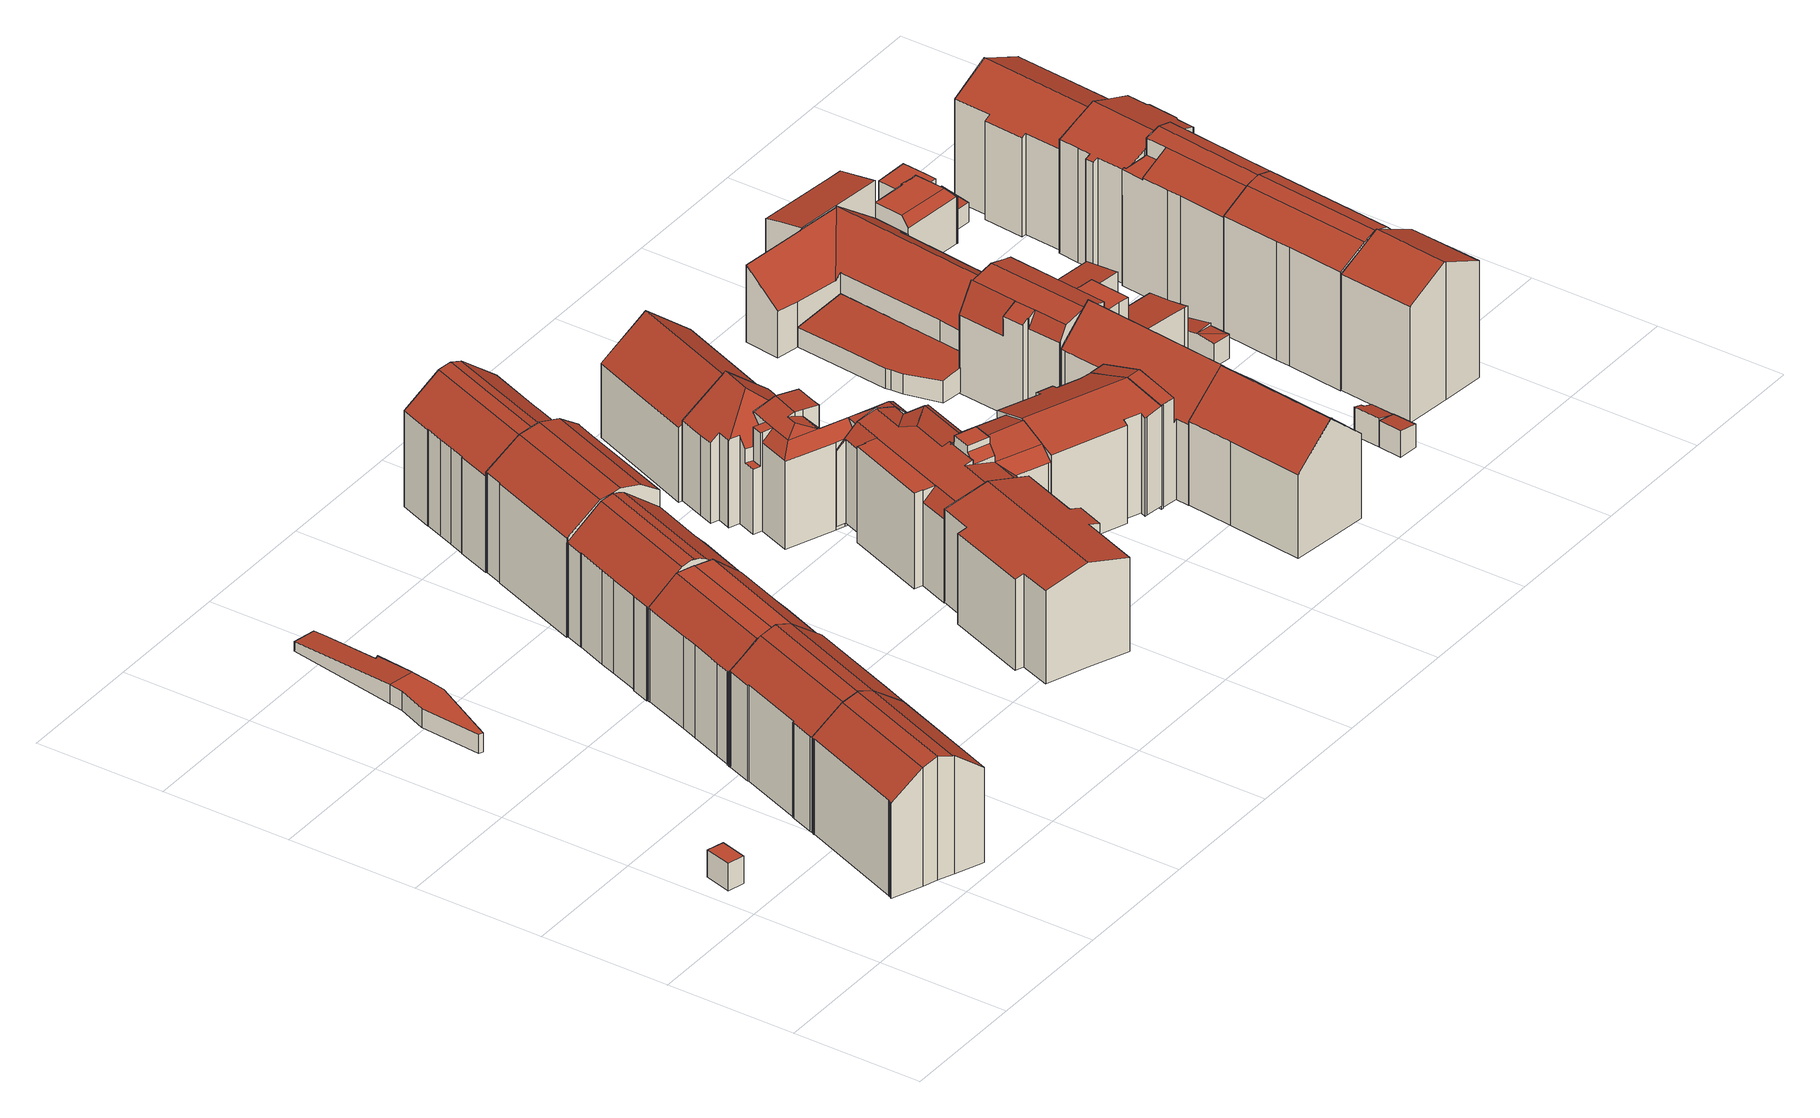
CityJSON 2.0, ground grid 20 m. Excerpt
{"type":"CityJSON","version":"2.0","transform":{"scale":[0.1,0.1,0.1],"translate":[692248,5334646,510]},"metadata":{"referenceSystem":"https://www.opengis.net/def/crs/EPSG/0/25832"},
"CityObjects":{
"building1":{"type":"Building","attributes":{"Gemeindeschluessel":"09162000","HoeheDach":"516.346","HoeheGrund":"511.989","Methode":"2000","NiedrigsteTraufeDesGebaeudes":"516.346","Geometrietyp2DReferenz":"3000","function":"31001_2000","roofType":"1000","measuredHeight":4.36,"storeysAboveGround":1},"geometry":[{"type":"MultiSurface","lod":"2","boundaries":[[[0,1,2,3]],[[4,0,3,5]],[[4,6,1,0]],[[5,7,6,4]],[[3,2,7,5]],[[7,2,1,6]]],"semantics":{"surfaces":[{"type":"WallSurface"},{"type":"GroundSurface"},{"type":"RoofSurface"}],"values":[0,1,0,0,0,2]}}]},
"building2":{"type":"Building","attributes":{"Gemeindeschluessel":"09162000","HoeheDach":"531.520","HoeheGrund":"512.052","Methode":"2000","NiedrigsteTraufeDesGebaeudes":"527.001","Geometrietyp2DReferenz":"3000","function":"31001_1000","roofType":"3400","measuredHeight":19.47,"storeysAboveGround":4},"geometry":[{"type":"MultiSurface","lod":"2","boundaries":[[[8,9,10,11,12,13,14,15,16,17,18,19,20,21]],[[22,23,24,25,26]],[[8,21,27,22,26]],[[10,28,29,11]],[[9,30,28,10]],[[20,31,27,21]],[[19,32,31,20]],[[30,33,34,35,36,37,38,39,40,29,28]],[[11,29,40,12]],[[16,36,35,17]],[[14,38,37,15]],[[13,39,38,14]],[[18,17,34,33,25,24]],[[8,26,30,9]],[[19,18,24,23,32]],[[27,31,32,23,22]],[[35,34,17]],[[26,25,33,30]],[[12,40,39,13]],[[15,37,36,16]]],"semantics":{"surfaces":[{"type":"GroundSurface"},{"type":"RoofSurface"},{"type":"WallSurface"}],"values":[0,1,2,2,2,2,2,1,2,2,2,2,2,2,2,1,2,1,2,2]}}]},
"building3":{"type":"Building","attributes":{"Gemeindeschluessel":"09162000","HoeheDach":"531.520","HoeheGrund":"511.989","Methode":"2000","NiedrigsteTraufeDesGebaeudes":"526.964","Geometrietyp2DReferenz":"3000","function":"31001_1000","roofType":"3400","measuredHeight":19.53,"storeysAboveGround":4},"geometry":[{"type":"MultiSurface","lod":"2","boundaries":[[[24,23,41,42,25]],[[43,44,45,46]],[[47,48,49,50]],[[32,51,52,53,41,23]],[[54,55,56,57]],[[58,59,60,61]],[[50,49,59,58]],[[46,45,62,63]],[[63,62,64,65]],[[18,17,43,46,63,65,47,50,58,61,66,54,57,67,68,69,70,19]],[[18,19,32,23,24]],[[68,67,42,41,53]],[[65,64,48,47]],[[17,18,24,25,71,34]],[[34,71,72,56,55,73,60,59,49,48,64,62,45,44,35]],[[61,60,73,66]],[[17,35,44,43]],[[34,35,17]],[[66,73,55,54]],[[25,42,72,71]],[[70,51,32,19]],[[68,53,52,69]],[[67,57,56,72,42]],[[69,52,51,70]]],"semantics":{"surfaces":[{"type":"RoofSurface"},{"type":"WallSurface"},{"type":"GroundSurface"}],"values":[0,1,1,0,1,1,1,1,1,2,1,1,1,1,0,1,1,1,1,0,1,1,1,1]}}]},
"building4":{"type":"Building","attributes":{"Gemeindeschluessel":"09162000","HoeheDach":"514.830","HoeheGrund":"511.750","Methode":"2000","NiedrigsteTraufeDesGebaeudes":"513.315","Geometrietyp2DReferenz":"3000","function":"31001_2000","roofType":"1000","measuredHeight":3.08,"storeysAboveGround":1},"geometry":[{"type":"MultiSurface","lod":"2","boundaries":[[[74,75,76,77]],[[78,79,80,81,82]],[[83,84,85,86]],[[87,88,89,90]],[[77,76,91,92]],[[84,83,93,94]],[[81,80,95,96,89,88,97]],[[90,89,96,98]],[[78,82,99,100]],[[75,93,83,86,99,82,81,97,91,76]],[[78,100,85,84,94,74,77,92,87,90,98,101,79]],[[98,96,95,101]],[[100,99,86,85]],[[101,95,80,79]],[[75,74,94,93]],[[87,92,91,97,88]]],"semantics":{"surfaces":[{"type":"WallSurface"},{"type":"RoofSurface"},{"type":"GroundSurface"}],"values":[0,0,0,0,0,0,1,0,0,1,2,0,0,0,0,0]}}]},
"building5":{"type":"Building","attributes":{"Gemeindeschluessel":"09162000","HoeheDach":"530.540","HoeheGrund":"512.000","Methode":"2000","NiedrigsteTraufeDesGebaeudes":"526.510","Geometrietyp2DReferenz":"3000","function":"31001_1000","roofType":"3400","measuredHeight":18.54,"storeysAboveGround":4},"geometry":[{"type":"MultiSurface","lod":"2","boundaries":[[[102,103,104,105]],[[106,107,108,109]],[[110,111,103,102]],[[112,113,114,115]],[[109,108,116,117]],[[105,104,118,119]],[[120,121,122,123]],[[124,117,116,125,126,127,128]],[[119,118,129,130]],[[131,132,68,133,134,135,136,106,67]],[[107,137,138,108]],[[133,139,140,141,142,134]],[[143,144,121,120]],[[115,114,144,143]],[[145,146,124,128]],[[136,135,107,106]],[[126,125,111,110]],[[147,139,133,68]],[[108,138,122,121,144,114,113,129,118,104,103,111,125,116]],[[130,129,113,112]],[[148,147,68,132,131,67,145,128,127,126,110,102,105,119,130,112,115,143,120,123,149,150,151,152,153]],[[138,137,154,142,141,153,152,151,150,149,123,122]],[[67,106,146,145]],[[146,106,136,106,109,117,124]],[[148,140,139,147]],[[153,141,140,148]],[[135,134,142,154,137,107]]],"semantics":{"surfaces":[{"type":"WallSurface"},{"type":"RoofSurface"},{"type":"GroundSurface"}],"values":[0,0,0,0,0,0,0,0,0,0,1,1,0,0,0,0,0,0,1,0,2,0,0,1,0,0,1]}}]},
"building6":{"type":"Building","attributes":{"Gemeindeschluessel":"09162000","HoeheDach":"514.400","HoeheGrund":"512.110","Methode":"2000","NiedrigsteTraufeDesGebaeudes":"514.400","Geometrietyp2DReferenz":"3000","function":"31001_2000","roofType":"1000","measuredHeight":2.29},"geometry":[{"type":"MultiSurface","lod":"2","boundaries":[[[155,156,157,158]],[[159,158,157,160]],[[159,160,161,162]],[[160,157,156,161]],[[162,155,158,159]],[[161,156,155,162]]],"semantics":{"surfaces":[{"type":"RoofSurface"},{"type":"WallSurface"},{"type":"GroundSurface"}],"values":[0,1,2,1,1,1]}}]},
"building7":{"type":"Building","attributes":{"Gemeindeschluessel":"09162000","HoeheDach":"531.540","HoeheGrund":"511.820","Methode":"2000","NiedrigsteTraufeDesGebaeudes":"526.545","Geometrietyp2DReferenz":"3000","function":"31001_1000","roofType":"3400","measuredHeight":19.72,"storeysAboveGround":4},"geometry":[{"type":"MultiSurface","lod":"2","boundaries":[[[163,164,165,166]],[[167,168,169,170]],[[171,172,173,174,175,176]],[[177,178,179,180]],[[181,182,183,184]],[[170,169,185,186,187,188]],[[184,183,189,190]],[[191,192,193,194]],[[166,165,195,196]],[[190,189,197,198]],[[188,187,199,179,178,195,165,164,197,189,183,182,200,201,202,193,192]],[[168,176,175,203,185,169]],[[180,179,199,204]],[[205,173,172,206]],[[207,200,182,181]],[[208,201,200,207]],[[196,195,178,177]],[[194,193,202,209]],[[187,186,210,203,175,174,211,212,213,214,215,216,204,199]],[[198,197,164,163]],[[185,203,210,186]],[[206,172,171,217]],[[218,219,220,221,222,217,171,176,168,167,170,188,192,191]],[[209,202,201,208]],[[205,206,217,222,221,220,219,218,191,194,209,208,207,181,184,190,198,163,166,196,177,180,204,216,215,214,213,212,211]],[[211,174,173,205]]],"semantics":{"surfaces":[{"type":"WallSurface"},{"type":"RoofSurface"},{"type":"GroundSurface"}],"values":[0,1,1,0,0,1,0,0,0,0,1,1,0,0,0,0,0,0,0,0,1,0,0,0,2,0]}}]},
"building8":{"type":"Building","attributes":{"Gemeindeschluessel":"09162000","HoeheDach":"531.891","HoeheGrund":"511.579","Methode":"2000","NiedrigsteTraufeDesGebaeudes":"527.241","Geometrietyp2DReferenz":"3000","function":"31001_1000","roofType":"3100","measuredHeight":20.31,"storeysAboveGround":4},"geometry":[{"type":"MultiSurface","lod":"2","boundaries":[[[223,224,225,226]],[[227,228,224,223]],[[229,230,231,232]],[[233,234,235,236]],[[237,238,239,240]],[[241,242,237,240,227,223,226,243,244,245,246,247,229,232,248,249]],[[243,250,251,244]],[[244,252,253,245]],[[246,245,253,254,255]],[[247,246,255,235,234,256]],[[251,252,244]],[[242,257,238,237]],[[241,249,258,233,236,259]],[[247,256,230,229]],[[232,231,260,248]],[[248,260,258,249]],[[226,225,250,243]],[[257,261,254,253,252,251,250,225,224,228,239,238]],[[242,241,259,261,257]],[[258,260,231,230,256,234,233]],[[259,236,235,255,254,261]],[[240,239,228,227]]],"semantics":{"surfaces":[{"type":"WallSurface"},{"type":"RoofSurface"},{"type":"GroundSurface"}],"values":[0,0,0,1,0,2,0,0,0,0,0,0,0,0,0,0,0,1,0,1,1,0]}}]},
"building9":{"type":"Building","attributes":{"Gemeindeschluessel":"09162000","HoeheDach":"528.386","HoeheGrund":"511.880","Methode":"1000","NiedrigsteTraufeDesGebaeudes":"526.241","Geometrietyp2DReferenz":"3000","function":"31001_1000","roofType":"3100","measuredHeight":16.51,"storeysAboveGround":4},"geometry":[{"type":"MultiSurface","lod":"2","boundaries":[[[262,263,264,265]],[[266,267,268,269]],[[270,271,272,273]],[[274,275,266,269,276,277,270,273,262,265,278,279,280,281]],[[275,282,267,266]],[[265,264,283,278]],[[277,276,284,285,271,270]],[[284,268,267,282,286,287,288,285]],[[288,287,281,280,279,289]],[[278,283,289,279]],[[269,268,284,276]],[[273,272,263,262]],[[274,286,282,275]],[[281,287,286,274]],[[285,288,289,283,264,263,272,271]]],"semantics":{"surfaces":[{"type":"WallSurface"},{"type":"GroundSurface"},{"type":"RoofSurface"}],"values":[0,0,0,1,0,0,0,2,0,0,0,0,0,0,2]}}]},
"building10":{"type":"Building","attributes":{"Gemeindeschluessel":"09162000","HoeheDach":"531.540","HoeheGrund":"511.420","Methode":"2000","NiedrigsteTraufeDesGebaeudes":"526.515","Geometrietyp2DReferenz":"3000","function":"31001_1000","roofType":"3400","measuredHeight":20.12,"storeysAboveGround":4},"geometry":[{"type":"MultiSurface","lod":"2","boundaries":[[[290,291,292,293]],[[294,295,296,297]],[[298,299,300,301,302,303]],[[304,305,306,307]],[[308,309,303,310,311]],[[312,313,314,315,308,311,316,317]],[[318,319,295,294]],[[320,321,290,293,322,323,314,313,312,317,318,294,297,324,304,307,325,326,327,302,301,300]],[[310,303,302,327,326,328]],[[323,322,293,292,329,330,315,314]],[[324,331,305,304]],[[297,296,331,324]],[[316,311,310,328,332,306,305,331,296,295,319]],[[307,306,332,325]],[[320,333,334,321]],[[321,334,291,290]],[[325,332,328,326]],[[315,330,309,308]],[[300,299,333,320]],[[330,329,298,303,309]],[[317,316,319,318]],[[292,291,334,333,299,298,329]]],"semantics":{"surfaces":[{"type":"WallSurface"},{"type":"RoofSurface"},{"type":"GroundSurface"}],"values":[0,0,0,0,1,0,0,2,0,0,0,0,1,0,0,0,0,1,0,1,0,1]}}]},
"building11":{"type":"Building","attributes":{"Gemeindeschluessel":"09162000","HoeheDach":"530.230","HoeheGrund":"511.828","Methode":"2000","NiedrigsteTraufeDesGebaeudes":"523.587","Geometrietyp2DReferenz":"3000","function":"31001_1000","roofType":"2100","measuredHeight":18.4,"storeysAboveGround":4},"geometry":[{"type":"MultiSurface","lod":"2","boundaries":[[[335,336,337,338,339,340,341]],[[342,343,344,345]],[[346,347,348,349]],[[350,351,352,353,354,355,356]],[[357,354,353,358]],[[359,360,361]],[[362,363,364,359,361]],[[365,366,367,368,369]],[[370,371,372]],[[347,368,367,373,374,348]],[[375,376,351,350,377,378]],[[379,380,381,382]],[[337,336,369,372]],[[383,384,382,381]],[[385,359,364,386,387,388]],[[341,340,389,390]],[[339,338,391,392,382]],[[365,369,336,335]],[[393,394,395,396,388]],[[397,398,399,342,345,400,357,358,401,376,375,402,366,365,335,341,390,403]],[[395,404,396]],[[405,406,407,408]],[[385,388,396]],[[357,400,409,410,355,354]],[[379,382,362,361,360]],[[358,353,352,401]],[[391,411,412,363,392]],[[391,371,394,393,413,411]],[[399,414,343,342]],[[402,375,378,415,374,373]],[[384,416,389,340,339,382]],[[385,396,404,417,346,349,377,350,356,406,405,380,379,360,359]],[[390,389,416,403]],[[370,372,347,346,417]],[[391,338,337,372,371]],[[397,383,381,380,405,408,398]],[[397,403,416,384,383]],[[392,363,362,382]],[[369,368,347,372]],[[414,418,406,356,410,409,344,343]],[[370,417,404,395,394,371]],[[345,344,409,400]],[[401,352,351,376]],[[412,411,413,387,386]],[[402,373,367,366]],[[363,412,386,364]],[[399,398,408,407,418,414]],[[348,415,378,377,349]],[[355,410,356]],[[406,418,407]],[[374,415,348]],[[388,387,413,393]]],"semantics":{"surfaces":[{"type":"WallSurface"},{"type":"RoofSurface"},{"type":"GroundSurface"}],"values":[0,0,1,1,0,0,1,0,0,1,0,1,1,1,0,0,1,0,1,2,0,1,0,0,0,0,0,0,0,0,1,1,0,1,1,0,0,0,1,1,0,0,0,1,0,0,0,1,0,0,0,0]}}]},
"building12":{"type":"Building","attributes":{"Gemeindeschluessel":"09162000","HoeheDach":"528.902","HoeheGrund":"511.086","Methode":"2000","NiedrigsteTraufeDesGebaeudes":"521.410","Geometrietyp2DReferenz":"3000","function":"31001_1000","roofType":"3100","measuredHeight":17.82,"storeysAboveGround":4},"geometry":[{"type":"MultiSurface","lod":"2","boundaries":[[[419,420,421,422,423]],[[424,425,426,427]],[[428,422,421,429,430,431,432,433]],[[434,435,436,437]],[[438,439,440,441]],[[442,443,444,445]],[[446,447,448,449]],[[420,450,451,452,429,421]],[[453,454,455,456,457]],[[458,459,460,461,462]],[[463,464,465,466,435,434]],[[467,430,429,452]],[[428,468,426,425,469,470,440,439,423,422]],[[455,462,461,471,456]],[[444,443,472,473,437,474,475,476]],[[450,477,478,479,480,481,451]],[[472,482,473]],[[483,484,485,486,487,488]],[[447,446,427,426,468]],[[445,444,476,489]],[[453,442,445,489,477,450,420,419,438,441,490,491,424,427,446,449,492,493,484,483,459,458,454]],[[437,494,474]],[[495,496,497,433,432,498]],[[447,468,428,433,497,499,448]],[[493,492,499,497,496,465]],[[463,434,487,486]],[[441,440,470,490]],[[479,500,501,502,480]],[[503,466,465,496,495,504]],[[435,466,503,436]],[[474,500,478,475]],[[457,456,471,505,506]],[[506,505,473,482]],[[419,423,439,438]],[[490,470,469,491]],[[481,480,502,430,467]],[[430,502,501,431]],[[431,501,498,432]],[[500,479,478]],[[473,471,461,460,488,487,434,437]],[[505,471,473]],[[437,436,507,508,494]],[[507,504,508]],[[463,486,485,464]],[[442,453,457,506,482,472,443]],[[477,489,476,475,478]],[[491,469,425,424]],[[494,508,504,495,498,501,500,474]],[[483,488,460,459]],[[458,462,455,454]],[[436,503,504,507]],[[481,467,452,451]],[[484,493,465,464,485]],[[449,448,499,492]]],"semantics":{"surfaces":[{"type":"WallSurface"},{"type":"RoofSurface"},{"type":"GroundSurface"}],"values":[0,0,1,1,0,0,0,0,0,0,0,0,1,1,1,0,0,0,0,0,2,1,0,1,0,0,0,1,1,0,1,1,1,0,0,0,0,0,0,1,1,1,0,1,0,0,0,1,0,0,0,1,0,0]}}]},
"building13":{"type":"Building","attributes":{"Gemeindeschluessel":"09162000","HoeheDach":"528.431","HoeheGrund":"511.010","Methode":"1000","NiedrigsteTraufeDesGebaeudes":"522.673","Geometrietyp2DReferenz":"3000","function":"31001_1000","roofType":"3100","measuredHeight":17.42,"storeysAboveGround":4},"geometry":[{"type":"MultiSurface","lod":"2","boundaries":[[[509,510,511,512]],[[510,513,514,515,516,517,511]],[[515,518,519,520,521,516]],[[522,523,514,513,510,509]],[[519,518,524,525]],[[524,518,515,514]],[[525,523,522,509,512,526,521,520,519]],[[511,517,526,512]],[[525,524,514,523]],[[526,517,516,521]]],"semantics":{"surfaces":[{"type":"WallSurface"},{"type":"RoofSurface"},{"type":"GroundSurface"}],"values":[0,1,0,0,0,1,2,0,0,0]}}]},
"building14":{"type":"Building","attributes":{"Gemeindeschluessel":"09162000","HoeheDach":"528.384","HoeheGrund":"510.740","Methode":"1000","NiedrigsteTraufeDesGebaeudes":"526.202","Geometrietyp2DReferenz":"3000","function":"31001_1000","roofType":"3100","measuredHeight":17.64,"storeysAboveGround":4},"geometry":[{"type":"MultiSurface","lod":"2","boundaries":[[[527,528,529,530]],[[531,532,533,534]],[[535,536,537,538]],[[539,540,541,542,543,544,545,546]],[[547,548,549,550]],[[551,531,534,552,553,535,538,554,555,546,545,544,543,547,550,556,527,530,557,558]],[[534,533,559,552]],[[550,549,560,556]],[[532,531,551,558,561,562]],[[530,529,563,557]],[[564,565,537,536,566,559,533,532,562,541,540,539]],[[553,566,536,535]],[[543,542,548,547]],[[555,554,565,564,539,546]],[[552,559,566,553]],[[538,537,565,554]],[[562,561,563,529,528,560,549,548,542,541]],[[556,560,528,527]],[[557,563,561,558]]],"semantics":{"surfaces":[{"type":"WallSurface"},{"type":"GroundSurface"},{"type":"RoofSurface"}],"values":[0,0,0,0,0,1,0,0,0,0,2,0,0,0,0,0,2,0,0]}}]},
"building15":{"type":"Building","attributes":{"Gemeindeschluessel":"09162000","HoeheDach":"529.098","HoeheGrund":"510.330","Methode":"2000","NiedrigsteTraufeDesGebaeudes":"522.917","Geometrietyp2DReferenz":"3000","function":"31001_1000","roofType":"3100","measuredHeight":18.77,"storeysAboveGround":4},"geometry":[{"type":"MultiSurface","lod":"2","boundaries":[[[567,568,569,570,571,572,573,574,575,576]],[[577,578,570,569,568,579]],[[576,575,580,581,582]],[[575,574,583,584,585,580]],[[586,587,588,578,577,579,589,590,591,592,585,584,583]],[[591,582,581,592]],[[579,568,567,589]],[[588,571,570,578]],[[583,574,573,586]],[[592,581,580,585]],[[572,571,588,587,586,573]],[[590,589,567,576,582,591]]],"semantics":{"surfaces":[{"type":"RoofSurface"},{"type":"WallSurface"},{"type":"GroundSurface"}],"values":[0,1,0,1,2,1,1,1,1,1,1,1]}}]},
"building16":{"type":"Building","attributes":{"Gemeindeschluessel":"09162000","HoeheDach":"529.080","HoeheGrund":"510.220","Methode":"2000","NiedrigsteTraufeDesGebaeudes":"522.430","Geometrietyp2DReferenz":"3000","function":"31001_1000","roofType":"3100","measuredHeight":18.86,"storeysAboveGround":4},"geometry":[{"type":"MultiSurface","lod":"2","boundaries":[[[593,594,595,596]],[[596,595,597,598]],[[599,600,601,602,603,604,605,606]],[[598,597,607,608]],[[609,610,532,611]],[[612,613,606,605]],[[614,615,616,617]],[[618,619,610,609]],[[610,619,620,621,622,532]],[[617,616,594,593]],[[532,622,623,624,625,626,627,611]],[[628,629,630,631]],[[614,617,593,596,598,608,632,633,634,635,618,609,611,627,626,625,636,628,631,612,605,604,603,602]],[[602,601,615,614]],[[632,608,607,637,638,633]],[[633,638,639,634]],[[640,641,629,628,636,625,624]],[[635,634,639,642,620,619,618]],[[620,642,643,641,640,621]],[[639,638,637,599,606,613,630,629,641,643,642]],[[607,597,595,594,616,615,601,600,599,637]],[[621,640,624,623,622]],[[631,630,613,612]]],"semantics":{"surfaces":[{"type":"WallSurface"},{"type":"RoofSurface"},{"type":"GroundSurface"}],"values":[0,0,0,0,0,0,0,0,1,0,0,0,2,0,0,0,0,0,0,1,1,1,0]}}]},
"building17":{"type":"Building","attributes":{"Gemeindeschluessel":"09162000","HoeheDach":"528.067","HoeheGrund":"510.603","Methode":"2000","NiedrigsteTraufeDesGebaeudes":"522.888","Geometrietyp2DReferenz":"3000","function":"31001_1000","roofType":"3100","measuredHeight":17.46,"storeysAboveGround":3},"geometry":[{"type":"MultiSurface","lod":"2","boundaries":[[[644,645,646,647,648,649,650,651]],[[652,653,654,655,656,657,658,659]],[[660,661,662,663]],[[664,645,644,665]],[[650,654,653,651]],[[666,663,662,667,648,647]],[[668,669,670,671]],[[649,667,662,661,655,654]],[[672,673,674,675,676,677]],[[678,671,670,679,680,681]],[[668,682,652,659,683,669]],[[684,685,686,677,676,687]],[[669,683,688,679,670]],[[684,689,690,685]],[[682,668,671,678,673,672,691,690,689,692,693,660,663,666,694,664,665]],[[682,665,644,651,653,652]],[[672,677,686,691]],[[666,647,646,694]],[[659,658,684,687,688,683]],[[691,686,685,690]],[[678,681,674,673]],[[688,680,679]],[[660,693,656,655,661]],[[676,675,687]],[[681,680,688,687,675,674]],[[649,648,667]],[[692,657,656,693]],[[692,689,684,658,657]],[[694,646,645,664]],[[649,654,650]]],"semantics":{"surfaces":[{"type":"RoofSurface"},{"type":"WallSurface"},{"type":"GroundSurface"}],"values":[0,0,1,1,1,1,1,0,1,1,1,0,0,1,2,1,1,1,0,1,1,1,1,1,0,1,1,1,1,1]}}]},
"building18":{"type":"Building","attributes":{"Gemeindeschluessel":"09162000","HoeheDach":"514.983","HoeheGrund":"510.680","Methode":"1000","NiedrigsteTraufeDesGebaeudes":"513.805","Geometrietyp2DReferenz":"3000","function":"31001_9998","roofType":"1000","measuredHeight":4.3},"geometry":[{"type":"MultiSurface","lod":"2","boundaries":[[[695,696,697,698,699,700]],[[701,702,700,699,703,704]],[[705,706,707,708]],[[709,710,711,712,713,714]],[[714,713,715,716]],[[708,707,711,710]],[[717,705,708,710,709,714,716,718,704,703,699,698,697]],[[719,715,713,712,711,707,706,720,696,695,700,702,701]],[[716,715,719,718]],[[697,696,720,717]],[[717,720,706,705]],[[718,719,701,704]]],"semantics":{"surfaces":[{"type":"WallSurface"},{"type":"GroundSurface"},{"type":"RoofSurface"}],"values":[0,0,0,0,0,0,1,2,0,0,0,0]}}]},
"building19":{"type":"Building","attributes":{"Gemeindeschluessel":"09162000","HoeheDach":"515.235","HoeheGrund":"510.990","Methode":"1000","NiedrigsteTraufeDesGebaeudes":"514.673","Geometrietyp2DReferenz":"3000","function":"31001_2000","roofType":"2100","measuredHeight":4.25},"geometry":[{"type":"MultiSurface","lod":"2","boundaries":[[[721,722,723,724]],[[725,726,722,721]],[[724,723,727,728]],[[728,727,726,725]],[[724,728,725,721]],[[722,726,727,723]]],"semantics":{"surfaces":[{"type":"WallSurface"},{"type":"GroundSurface"},{"type":"RoofSurface"}],"values":[0,0,0,0,1,2]}}]},
"building20":{"type":"Building","attributes":{"Gemeindeschluessel":"09162000","HoeheDach":"515.524","HoeheGrund":"510.990","Methode":"1000","NiedrigsteTraufeDesGebaeudes":"514.563","Geometrietyp2DReferenz":"3000","function":"31001_2000","roofType":"2100","measuredHeight":4.53},"geometry":[{"type":"MultiSurface","lod":"2","boundaries":[[[725,729,730,728]],[[731,732,733,734]],[[729,735,734,733,736,730]],[[733,732,737,736]],[[730,736,737,728]],[[725,728,737,732,731,738]],[[735,738,731,734]],[[725,738,735,729]]],"semantics":{"surfaces":[{"type":"WallSurface"},{"type":"RoofSurface"},{"type":"GroundSurface"}],"values":[0,0,1,0,0,2,0,0]}}]},
"building21":{"type":"Building","attributes":{"Gemeindeschluessel":"09162000","HoeheDach":"522.992","HoeheGrund":"510.660","Methode":"2000","NiedrigsteTraufeDesGebaeudes":"517.212","Geometrietyp2DReferenz":"3000","function":"31001_9998","roofType":"3100","measuredHeight":12.33,"storeysAboveGround":2},"geometry":[{"type":"MultiSurface","lod":"2","boundaries":[[[739,740,741,742]],[[743,744,745,746]],[[747,748,749,750]],[[751,752,753,754]],[[755,756,757,697,758,717]],[[744,759,760,761,762,763,757,756,755,764,745]],[[765,766,697,757,763,767,768,699]],[[769,770,771,772]],[[762,761,773,752,751,774,775,742,741]],[[699,768,748,747]],[[776,777,778,779]],[[780,759,744,743]],[[781,782,783,784]],[[784,783,777,776]],[[781,785,786,787,788,782]],[[789,740,739,790,750,749]],[[771,770,778,777,783,782,788,787,791,753,752,773,761,760,759]],[[792,754,753,791,787,786]],[[779,778,770,769]],[[746,745,764,705]],[[768,767,763,762,741,740,789,749,748]],[[705,764,755,717]],[[772,771,759,780]],[[754,792,786,785,781,784,776,779,769,772,780,743,746,705,717,758,697,766,765,699,747,750,790,739,742,775,774,751]]],"semantics":{"surfaces":[{"type":"WallSurface"},{"type":"RoofSurface"},{"type":"GroundSurface"}],"values":[0,0,0,0,0,1,0,0,0,0,0,0,0,0,0,0,1,0,0,0,1,0,0,2]}}]},
"building22":{"type":"Building","attributes":{"Gemeindeschluessel":"09162000","HoeheDach":"518.789","HoeheGrund":"510.740","Methode":"1000","NiedrigsteTraufeDesGebaeudes":"517.851","Geometrietyp2DReferenz":"3000","function":"31001_1000","roofType":"1000","measuredHeight":8.05,"storeysAboveGround":2},"geometry":[{"type":"MultiSurface","lod":"2","boundaries":[[[793,794,795,796,797,798]],[[799,800,796,795]],[[801,802,803,804,793,798]],[[805,806,803,802]],[[805,807,808,809,810,806]],[[804,803,806,810,809,799,795,794,793]],[[800,799,809,808]],[[808,807,805,802,801,798,797,796,800]]],"semantics":{"surfaces":[{"type":"WallSurface"},{"type":"RoofSurface"},{"type":"GroundSurface"}],"values":[0,0,0,0,0,1,0,2]}}]},
"building23":{"type":"Building","attributes":{"Gemeindeschluessel":"09162000","HoeheDach":"515.229","HoeheGrund":"511.110","Methode":"2000","NiedrigsteTraufeDesGebaeudes":"514.083","Geometrietyp2DReferenz":"3000","function":"31001_2000","roofType":"2100","measuredHeight":4.12},"geometry":[{"type":"MultiSurface","lod":"2","boundaries":[[[811,812,813,814]],[[815,816,817,818]],[[812,819,813]],[[820,821,822,823,815,818,824,825,826,827,828]],[[819,829,830,831,832,833,813]],[[816,811,814,817]],[[817,814,813,833,826,825,824,818]],[[826,833,832,827]],[[831,828,827,832]],[[815,823,822,821,820,828,831,830,829,819,812,811,816]]],"semantics":{"surfaces":[{"type":"RoofSurface"},{"type":"WallSurface"},{"type":"GroundSurface"}],"values":[0,1,1,2,0,0,1,1,1,1]}}]},
"building24":{"type":"Building","attributes":{"Gemeindeschluessel":"09162000","HoeheDach":"533.376","HoeheGrund":"511.500","Methode":"1000","NiedrigsteTraufeDesGebaeudes":"529.836","Geometrietyp2DReferenz":"3000","function":"31001_1000","roofType":"3100","measuredHeight":21.88,"storeysAboveGround":4},"geometry":[{"type":"MultiSurface","lod":"2","boundaries":[[[834,835,836,837,838]],[[839,837,836,840,841,842,843,844]],[[845,846,844,843,847,848]],[[849,850,834,838,845,848]],[[851,835,834,850]],[[838,837,839,844,846,845]],[[840,836,835,851]],[[851,850,849,848,847,843,842,841,840]]],"semantics":{"surfaces":[{"type":"RoofSurface"},{"type":"WallSurface"},{"type":"GroundSurface"}],"values":[0,1,1,1,1,0,1,2]}}]},
"building25":{"type":"Building","attributes":{"Gemeindeschluessel":"09162000","HoeheDach":"523.109","HoeheGrund":"511.110","Methode":"1000","NiedrigsteTraufeDesGebaeudes":"521.913","Geometrietyp2DReferenz":"3000","function":"31001_9998","roofType":"2100","measuredHeight":12,"storeysAboveGround":3},"geometry":[{"type":"MultiSurface","lod":"2","boundaries":[[[852,853,854,855,856,857,858,859,860]],[[853,861,862,854]],[[852,863,861,853]],[[862,864,865,856,855,854]],[[859,866,867,860]],[[861,863,867,866,868,869,865,864,862]],[[869,868,858,857,856,865]],[[858,868,866,859]],[[860,867,863,852]]],"semantics":{"surfaces":[{"type":"GroundSurface"},{"type":"WallSurface"},{"type":"RoofSurface"}],"values":[0,1,1,1,1,2,1,1,1]}}]},
"building26":{"type":"Building","attributes":{"Gemeindeschluessel":"09162000","HoeheDach":"514.096","HoeheGrund":"510.890","Methode":"1000","NiedrigsteTraufeDesGebaeudes":"513.403","Geometrietyp2DReferenz":"3000","function":"31001_2000","roofType":"1000","measuredHeight":3.21},"geometry":[{"type":"MultiSurface","lod":"2","boundaries":[[[870,871,872,873,874]],[[875,870,874,876]],[[877,873,872,878]],[[878,872,871,879]],[[879,871,870,875]],[[876,874,873,877]],[[876,877,878,879,875]]],"semantics":{"surfaces":[{"type":"RoofSurface"},{"type":"WallSurface"},{"type":"GroundSurface"}],"values":[0,1,1,1,1,1,2]}}]},
"building27":{"type":"Building","attributes":{"Gemeindeschluessel":"09162000","HoeheDach":"533.200","HoeheGrund":"511.375","Methode":"2000","NiedrigsteTraufeDesGebaeudes":"527.531","Geometrietyp2DReferenz":"3000","function":"31001_1000","roofType":"2100","measuredHeight":21.82,"storeysAboveGround":4},"geometry":[{"type":"MultiSurface","lod":"2","boundaries":[[[880,881,882,883]],[[884,885,886,887]],[[888,889,881,880]],[[890,891,892,893]],[[893,892,894,895]],[[896,897,889,888]],[[898,883,882,899,884,887,900]],[[898,901,890,893,895,896,888,880,883]],[[898,900,902,901]],[[901,902,891,890]],[[896,895,894,886,885,903,897]],[[887,886,894,892,891,902,900]],[[882,881,889,897,903,899]],[[899,903,885,884]]],"semantics":{"surfaces":[{"type":"WallSurface"},{"type":"RoofSurface"},{"type":"GroundSurface"}],"values":[0,1,0,0,0,0,0,2,0,0,0,1,1,1]}}]},
"building28":{"type":"Building","attributes":{"Gemeindeschluessel":"09162000","HoeheDach":"519.710","HoeheGrund":"510.756","Methode":"2000","NiedrigsteTraufeDesGebaeudes":"518.146","Geometrietyp2DReferenz":"3000","function":"31001_9998","roofType":"1000","measuredHeight":8.95},"geometry":[{"type":"MultiSurface","lod":"2","boundaries":[[[904,905,906,907]],[[907,906,908,909]],[[910,911,912,913,914]],[[915,916,917,918]],[[916,919,920,921,922,923,904,907,909,911,910,924,925,917]],[[922,926,927,923]],[[919,916,915,928,929]],[[915,918,930,931,928]],[[920,932,933,921]],[[924,934,930,925]],[[925,930,918,917]],[[921,933,926,922]],[[910,914,934,924]],[[931,913,912,908,906,905,927,926,933,932,929,928]],[[930,934,914,913,931]],[[919,929,932,920]],[[923,927,905,904]],[[909,908,912,911]]],"semantics":{"surfaces":[{"type":"WallSurface"},{"type":"GroundSurface"},{"type":"RoofSurface"}],"values":[0,0,0,0,1,0,0,2,0,0,0,0,0,2,2,0,0,0]}}]},
"building29":{"type":"Building","attributes":{"Gemeindeschluessel":"09162000","HoeheDach":"532.920","HoeheGrund":"511.340","Methode":"1000","NiedrigsteTraufeDesGebaeudes":"527.702","Geometrietyp2DReferenz":"3000","function":"31001_1000","roofType":"3100","measuredHeight":21.58,"storeysAboveGround":4},"geometry":[{"type":"MultiSurface","lod":"2","boundaries":[[[935,936,937,938,939,940]],[[941,942,943,944]],[[945,946,942,941]],[[947,948,938,937,949,950]],[[951,952,953,954]],[[955,956,957,958]],[[958,957,954,953]],[[959,960,943,942,946,950,949]],[[949,937,936,959]],[[951,954,957,956,961,962]],[[962,961,963,964]],[[947,950,946,945]],[[956,955,965,944,943,960,966,963,961]],[[959,936,966,960]],[[967,940,939,968]],[[952,967,968,948,947,945,941,944,965,955,958,953]],[[964,963,966,936,935]],[[968,939,938,948]],[[962,964,935,940,967,952,951]]],"semantics":{"surfaces":[{"type":"RoofSurface"},{"type":"WallSurface"},{"type":"GroundSurface"}],"values":[0,1,1,1,1,1,1,0,1,0,0,1,1,1,1,2,0,1,1]}}]},
"building30":{"type":"Building","attributes":{"Gemeindeschluessel":"09162000","HoeheDach":"515.202","HoeheGrund":"511.420","Methode":"1000","NiedrigsteTraufeDesGebaeudes":"514.510","Geometrietyp2DReferenz":"3000","function":"31001_2000","roofType":"1000","measuredHeight":3.78},"geometry":[{"type":"MultiSurface","lod":"2","boundaries":[[[969,970,971,972]],[[973,974,975,976]],[[972,971,974,973]],[[971,970,977,975,974]],[[973,976,978,969,972]],[[976,975,977,978]],[[978,977,970,969]]],"semantics":{"surfaces":[{"type":"WallSurface"},{"type":"RoofSurface"},{"type":"GroundSurface"}],"values":[0,0,0,1,2,0,0]}}]},
"building31":{"type":"Building","attributes":{"Gemeindeschluessel":"09162000","HoeheDach":"516.989","HoeheGrund":"511.390","Methode":"1000","NiedrigsteTraufeDesGebaeudes":"516.989","Geometrietyp2DReferenz":"3000","function":"31001_1000","roofType":"1000","measuredHeight":5.6},"geometry":[{"type":"MultiSurface","lod":"2","boundaries":[[[979,980,981,982]],[[976,983,984,985]],[[986,987,980,979]],[[988,978,976,985,986,979,982]],[[983,989,990,981,980,987,984]],[[978,988,982,981,990,989]],[[985,984,987,986]],[[978,989,983,976]]],"semantics":{"surfaces":[{"type":"WallSurface"},{"type":"GroundSurface"},{"type":"RoofSurface"}],"values":[0,0,0,1,2,0,0,0]}}]},
"building32":{"type":"Building","attributes":{"Gemeindeschluessel":"09162000","HoeheDach":"531.779","HoeheGrund":"511.200","Methode":"1000","NiedrigsteTraufeDesGebaeudes":"528.857","Geometrietyp2DReferenz":"3000","function":"31001_9998","roofType":"3100","measuredHeight":20.58,"storeysAboveGround":5},"geometry":[{"type":"MultiSurface","lod":"2","boundaries":[[[991,992,993,994]],[[995,996,997,998]],[[998,997,999,1000]],[[1001,1002,1003,1004]],[[1005,1006,1007,1008,994,993]],[[1009,1010,1011,1012]],[[1013,1014,992,991]],[[1015,1011,1010,999,997,996,1016,1017,1006,1005,1018]],[[1019,1020,1021,1022,1018,1005,993,992,1014,1023,1024,1003,1002]],[[1025,1023,1014,1013]],[[1026,1021,1020,1027]],[[1000,999,1010,1009]],[[1028,1022,1021,1026]],[[1029,1030,1015,1018,1022,1028]],[[1007,1006,1017,1031]],[[1027,1020,1019,1032]],[[1031,1017,1016,1033]],[[1033,1016,996,995]],[[1032,1019,1002,1001]],[[998,1000,1009,1012,1030,1029,1028,1026,1027,1032,1001,1004,1034,1025,1013,991,994,1008,1007,1031,1033,995]],[[1012,1011,1015,1030]],[[1004,1003,1024,1034]],[[1034,1024,1023,1025]]],"semantics":{"surfaces":[{"type":"WallSurface"},{"type":"RoofSurface"},{"type":"GroundSurface"}],"values":[0,0,0,0,0,0,0,1,1,0,0,0,0,0,0,0,0,0,0,2,0,0,0]}}]},
"building33":{"type":"Building","attributes":{"Gemeindeschluessel":"09162000","HoeheDach":"514.305","HoeheGrund":"511.640","Methode":"1000","NiedrigsteTraufeDesGebaeudes":"513.754","Geometrietyp2DReferenz":"3000","function":"31001_2000","roofType":"2100","measuredHeight":2.67},"geometry":[{"type":"MultiSurface","lod":"2","boundaries":[[[1035,1036,1037,1038]],[[1039,1037,1036,1040,1041]],[[1042,1040,1036,1035]],[[1043,1039,1041,1044]],[[1038,1037,1039,1043]],[[1044,1041,1040,1042]],[[1044,1042,1035,1038,1043]]],"semantics":{"surfaces":[{"type":"WallSurface"},{"type":"RoofSurface"},{"type":"GroundSurface"}],"values":[0,1,0,0,0,0,2]}}]},
"building34":{"type":"Building","attributes":{"Gemeindeschluessel":"09162000","HoeheDach":"530.677","HoeheGrund":"511.460","Methode":"1000","NiedrigsteTraufeDesGebaeudes":"527.121","Geometrietyp2DReferenz":"3000","function":"31001_1000","roofType":"3100","measuredHeight":19.22,"storeysAboveGround":4},"geometry":[{"type":"MultiSurface","lod":"2","boundaries":[[[1045,1046,1047,1048,1049,1050,1051,1052,1053,1054,1055,1056,1057,1058]],[[1048,1047,1059,1060,1061,1049]],[[1059,1062,1063,1064,1065,1066,1060]],[[1046,1045,1058,1064,1063,1062]],[[1066,1065,1064,1058,1057,1056,1055,1067]],[[1061,1060,1066,1067,1068,1069,1070,1071,1072]],[[1051,1071,1070,1052]],[[1052,1070,1069,1053]],[[1054,1068,1067,1055]],[[1046,1062,1059,1047]],[[1053,1069,1068,1054]],[[1049,1061,1072,1050]],[[1050,1072,1071,1051]]],"semantics":{"surfaces":[{"type":"GroundSurface"},{"type":"WallSurface"},{"type":"RoofSurface"}],"values":[0,1,2,1,1,2,1,1,1,1,1,1,1]}}]}
},
"vertices":[
[16,285,20],[16,285,63],[42,277,63],[42,277,20],[5,244,20],[31,237,20],[5,244,63],[31,237,63],
[180,32,20],[157,40,20],[111,58,20],[111,59,20],[112,59,20],[114,64,20],[114,63,20],[178,226,20],[177,226,20],[179,230,20],[248,204,20],[316,179,20],[249,5,20],[204,22,20],[203,23,207],[270,196,207],[248,204,215],[247,204,215],[180,32,215],[204,22,207],[111,58,170],[111,59,170],[157,40,207],[249,5,170],[316,179,170],[224,213,207],[179,230,171],[179,230,170],[177,226,170],[178,226,171],[114,63,171],[114,64,170],[112,59,170],
[338,373,207],[315,381,215],[181,235,20],[181,235,170],[193,268,170],[193,268,20],[232,367,20],[232,367,171],[231,368,170],[231,368,20],[318,183,170],[331,216,170],[384,355,170],[246,407,20],[246,407,170],[247,406,171],[247,406,20],[245,404,20],[245,404,170],[246,406,170],[246,406,20],[194,271,170],[194,271,20],[195,270,171],[195,270,20],[245,406,20],[315,381,20],[384,355,20],[331,216,20],[318,183,20],[225,213,207],[292,389,207],[245,406,170],
[96,792,18],[96,792,48],[114,835,48],[114,835,18],[159,849,18],[171,913,18],[171,913,43],[159,850,48],[159,849,48],[94,693,48],[94,693,18],[149,793,18],[149,793,48],[149,1030,18],[149,1030,33],[184,1023,33],[184,1023,18],[118,857,48],[118,857,18],[88,696,48],[88,696,18],[164,911,43],[180,1000,35],[118,858,48],[180,1000,18],[155,825,48],[155,825,18],[164,911,18],
[248,411,20],[248,411,166],[257,434,166],[257,434,20],[315,381,165],[315,381,205],[288,392,204],[288,392,165],[248,410,20],[248,410,166],[311,577,20],[311,577,166],[312,578,166],[312,578,20],[246,408,166],[246,408,165],[275,481,167],[275,481,20],[313,582,20],[313,582,166],[313,581,167],[313,581,20],[245,407,165],[247,411,166],[247,411,20],[246,408,20],[245,407,20],[285,506,166],[285,506,20],[326,377,20],[341,371,20],[384,355,166],[341,371,204],[326,377,205],[326,377,165],[381,555,205],[355,565,204],[413,430,166],[422,455,166],[450,528,166],[408,544,204],[311,578,20],[311,578,166],[247,407,20],[247,407,165],[413,430,20],[422,455,20],[355,565,20],[381,555,20],[382,554,20],[408,544,20],[450,528,20],[382,554,205],
[485,352,44],[499,389,44],[472,399,44],[458,362,44],[458,362,21],[472,399,21],[499,389,21],[485,352,21],
[378,753,18],[378,753,166],[379,753,166],[379,753,18],[382,554,214],[387,552,214],[381,555,215],[377,557,214],[450,528,165],[479,604,166],[488,628,165],[517,703,165],[464,723,210],[397,548,210],[379,755,18],[379,755,166],[379,756,165],[379,756,18],[342,657,18],[342,657,166],[351,680,166],[351,680,18],[448,729,215],[439,733,213],[430,736,210],[363,562,210],[369,726,166],[369,726,18],[313,581,18],[313,581,166],[314,584,166],[314,584,18],[379,754,166],[379,754,18],[368,726,166],[368,726,18],[380,755,166],[325,611,166],[324,612,166],[313,584,166],[456,726,213],[380,755,18],[488,628,18],[479,604,18],[325,611,18],[324,612,18],[313,584,18],[449,729,213],[517,703,18],[464,723,18],[456,726,18],[449,729,18],[439,733,18],[430,736,18],[450,528,18],[363,562,18],[377,557,18],[382,554,18],[387,552,18],[397,548,18],
[445,926,16],[445,926,173],[446,927,173],[446,927,16],[435,900,16],[435,900,173],[583,876,16],[583,876,192],[582,874,192],[582,874,16],[489,714,212],[556,888,212],[526,900,219],[459,725,219],[379,756,16],[379,756,172],[434,900,172],[434,900,16],[449,729,16],[380,755,16],[445,927,16],[446,930,16],[447,930,16],[515,904,16],[584,878,16],[572,848,16],[517,703,16],[445,927,173],[446,930,172],[446,930,173],[447,930,173],[496,911,212],[515,904,216],[584,878,192],[380,755,173],[517,703,192],[449,729,216],[572,848,192],[429,737,212],
[643,226,19],[643,226,162],[690,349,162],[690,349,19],[814,209,19],[814,209,162],[798,215,167],[798,215,19],[639,175,19],[639,175,166],[656,221,166],[656,221,19],[813,256,19],[830,250,19],[764,127,19],[703,151,19],[703,344,19],[722,392,19],[786,367,19],[847,344,19],[830,250,162],[703,344,166],[764,127,167],[703,151,184],[813,256,167],[847,344,167],[786,367,184],[722,392,166],
[613,954,14],[613,954,165],[584,878,165],[584,878,14],[465,981,14],[465,981,166],[466,981,166],[466,981,14],[597,1072,210],[650,1052,166],[650,1052,14],[597,1072,14],[581,1078,14],[581,1078,215],[484,1028,14],[484,1028,166],[494,1054,166],[494,1054,14],[511,906,214],[515,904,215],[564,1085,210],[497,911,210],[497,911,14],[511,906,14],[515,904,14],[515,904,214],[447,930,166],[447,930,14],[446,930,14],[446,930,166],[649,1051,14],[621,977,14],[531,898,14],[518,903,14],[476,1006,14],[493,1054,14],[513,1105,14],[564,1085,14],[513,1105,166],[531,898,210],[518,903,214],[476,1006,166],[493,1054,166],[649,1051,166],[621,977,165],
[952,466,18],[952,466,151],[945,447,169],[931,409,183],[916,370,169],[909,351,151],[909,351,18],[726,443,18],[726,443,169],[774,566,169],[774,566,18],[842,518,182],[903,547,169],[871,559,169],[832,540,178],[822,599,169],[804,606,150],[791,611,136],[790,609,136],[803,604,150],[787,563,150],[806,556,169],[803,604,18],[790,609,18],[815,415,186],[813,409,186],[813,409,179],[846,397,179],[850,408,192],[817,420,192],[901,485,18],[929,560,18],[929,560,151],[929,559,151],[901,485,151],[865,447,169],[865,447,179],[875,474,169],[907,568,151],[879,578,151],[868,582,18],[804,606,18],[851,589,178],[868,582,173],[801,414,182],[784,368,182],[828,351,169],[846,397,169],[847,344,151],[857,371,151],[827,448,186],[817,420,202],[827,448,202],[827,448,192],[906,353,151],[906,353,18],[860,435,182],[850,408,173],[861,436,192],[865,447,180],[832,459,179],[830,454,186],[847,344,18],[722,392,18],[739,438,18],[787,561,18],[791,611,18],[907,568,18],[858,371,18],[832,459,186],[740,385,169],[757,430,169],[739,437,150],[722,392,150],[787,561,169],[787,563,169],[860,435,202],[850,408,202],[861,436,202],[739,438,169],[879,578,169],[858,371,151],[821,463,182],[739,437,169],
[715,729,11],[732,723,11],[732,723,150],[718,729,150],[715,729,148],[734,816,11],[734,816,137],[795,792,187],[795,792,11],[780,747,189],[727,711,136],[738,706,136],[757,699,136],[767,726,165],[800,713,165],[817,653,139],[819,657,139],[795,666,167],[782,633,167],[717,732,11],[717,732,148],[724,750,148],[724,750,11],[804,606,11],[804,606,149],[791,611,149],[791,611,11],[861,766,11],[861,766,135],[846,728,135],[846,728,11],[721,694,11],[721,694,114],[727,711,114],[868,582,11],[907,568,11],[907,568,140],[881,578,167],[868,582,171],[923,611,11],[885,626,11],[885,626,140],[923,612,140],[923,611,140],[817,653,115],[824,671,115],[824,671,175],[819,657,175],[738,706,114],[798,791,189],[719,776,137],[711,755,138],[887,593,167],[819,600,149],[826,616,167],[737,650,167],[716,641,151],[716,640,150],[734,689,11],[734,689,151],[734,689,167],[732,690,167],[732,690,114],[819,600,167],[862,635,11],[869,653,11],[869,653,115],[862,636,115],[862,636,139],[862,635,139],[716,640,11],[711,755,11],[719,776,11],[838,707,11],[824,671,11],[767,659,175],[800,713,179],[835,700,175],[835,700,135],[767,726,167],[838,707,135],[750,683,167],[757,699,167],[738,706,167],[795,666,178],[783,671,179],[851,590,178],[850,589,178],[783,671,172],[773,675,175],
[734,816,10],[734,816,131],[729,818,127],[729,818,10],[765,804,158],[795,792,184],[862,961,184],[861,961,184],[797,987,127],[928,935,127],[928,935,10],[862,961,10],[861,961,10],[765,804,10],[795,792,10],[861,766,127],[861,766,10],[797,987,10],
[1040,432,7],[1040,432,165],[1069,421,165],[1069,421,7],[1082,294,7],[1082,294,165],[1054,298,162],[1054,298,7],[1029,317,7],[1029,317,165],[1027,317,165],[1027,317,7],[909,351,162],[917,374,170],[932,413,184],[952,466,165],[952,466,7],[932,413,7],[917,374,7],[909,351,7],[1016,441,7],[1016,441,165],[1019,450,162],[1019,450,7],[1089,353,7],[1050,298,7],[1054,307,7],[1023,308,7],[915,349,7],[1044,441,7],[1077,418,7],[1096,416,7],[1050,298,162],[1044,441,162],[1096,416,163],[1089,353,184],[1077,418,165],[915,349,162],[1023,308,162],[1054,307,165],
[1211,66,137],[1218,121,137],[1221,120,135],[1227,120,129],[1230,146,129],[1224,146,135],[1221,147,137],[1234,255,137],[1173,262,191],[1150,73,191],[1221,120,3],[1227,120,3],[1218,121,3],[1109,270,135],[1101,198,135],[1087,81,135],[1234,255,3],[1173,262,3],[1109,270,3],[1221,147,3],[1224,146,3],[1230,146,3],[1211,66,3],[1150,73,3],[1087,81,3],[1101,198,3],
[1257,374,2],[1257,374,125],[1254,348,125],[1254,348,2],[1245,349,133],[1245,349,2],[1201,492,191],[1205,492,187],[1261,485,133],[1261,485,2],[1205,492,2],[1201,492,2],[1148,499,2],[1148,499,140],[1234,255,133],[1234,255,2],[1085,294,2],[1085,294,165],[1082,294,2],[1147,492,2],[1147,492,140],[1260,479,2],[1260,479,133],[1248,375,133],[1248,375,2],[1085,295,2],[1085,295,165],[1107,292,165],[1114,351,183],[1089,354,183],[1096,415,164],[1096,416,164],[1096,416,2],[1096,415,2],[1089,354,2],[1126,412,2],[1126,412,129],[1138,410,140],[1138,410,2],[1174,262,2],[1109,270,2],[1112,292,2],[1107,292,2],[1121,413,2],[1174,262,191],[1109,270,129],[1112,292,129],[1121,413,164],[1121,413,124],[1107,292,124],[1114,351,124],
[1261,485,155],[1279,482,155],[1286,545,155],[1263,548,155],[1263,549,155],[1250,551,155],[1239,552,155],[1232,488,155],[1205,492,179],[1232,488,172],[1239,552,172],[1249,648,172],[1236,650,175],[1225,651,178],[1212,653,181],[1196,493,181],[1273,645,6],[1273,645,134],[1273,642,133],[1273,642,6],[1279,482,6],[1261,485,6],[1263,548,6],[1263,549,134],[1148,499,6],[1148,499,152],[1147,500,150],[1147,500,6],[1152,661,6],[1141,555,6],[1141,555,160],[1144,588,160],[1144,588,129],[1152,661,129],[1152,554,6],[1152,553,149],[1152,553,165],[1152,554,165],[1205,492,6],[1159,498,172],[1176,658,172],[1176,660,172],[1152,663,129],[1168,585,172],[1165,551,172],[1176,658,6],[1176,660,6],[1152,663,6],[1225,651,6],[1236,650,6],[1286,545,6],
[1121,897,38],[1202,885,50],[1202,885,7],[1121,897,7],[1120,897,7],[1120,897,38],[1105,748,38],[1112,818,38],[1112,818,7],[1105,748,7],[1176,660,7],[1176,660,50],[1152,663,46],[1152,663,7],[1134,664,7],[1152,661,7],[1152,661,46],[1134,664,44],[1119,666,42],[1119,666,7],[1107,721,39],[1107,721,7],[1183,715,7],[1106,739,7],[1106,739,39],[1183,715,50],
[1379,95,10],[1379,95,47],[1349,98,52],[1349,98,10],[1382,132,10],[1382,132,47],[1353,135,52],[1353,135,10],
[1382,132,46],[1353,135,55],[1372,172,10],[1372,176,10],[1372,176,50],[1372,172,50],[1386,169,46],[1357,177,55],[1357,177,10],[1386,169,10],
[1201,946,7],[1201,946,129],[1268,938,129],[1268,938,7],[1225,651,7],[1225,651,121],[1176,658,83],[1176,658,7],[1084,904,7],[1084,904,80],[1091,959,129],[1091,959,7],[1346,929,7],[1346,929,72],[1339,872,72],[1339,872,7],[1183,715,84],[1201,883,83],[1202,885,83],[1201,883,7],[1236,650,130],[1263,875,130],[1270,938,130],[1270,938,129],[1192,886,75],[1176,660,83],[1189,887,7],[1192,886,7],[1189,887,75],[1120,897,78],[1273,642,7],[1273,642,101],[1273,645,101],[1273,645,7],[1345,929,73],[1345,929,7],[1270,938,7],[1295,642,7],[1295,642,84],[1295,639,84],[1295,639,7],[1236,650,7],[1301,700,7],[1301,700,85],[1301,696,85],[1301,696,7],[1322,868,7],[1323,873,7],[1323,873,85],[1322,868,85],[1196,946,129],[1196,946,7],[1338,872,73],[1338,872,7],
[1279,482,87],[1285,531,80],[1286,545,79],[1286,545,7],[1285,531,7],[1279,482,7],[1396,528,79],[1396,528,7],[1364,467,7],[1382,464,7],[1382,464,88],[1364,467,88],[1388,462,7],[1388,462,88],[1388,463,7],[1391,494,7],[1391,494,83],[1388,463,88],
[1413,414,48],[1416,445,48],[1386,447,52],[1386,446,52],[1412,413,11],[1412,413,48],[1383,417,48],[1383,417,11],[1416,445,52],[1421,485,11],[1417,454,11],[1416,445,11],[1413,414,11],[1386,446,11],[1386,447,11],[1388,462,11],[1391,494,11],[1422,492,11],[1417,454,50],[1421,485,43],[1422,492,41],[1391,494,41],[1388,462,49],
[1487,121,233],[1555,115,199],[1567,230,198],[1498,238,234],[1485,121,234],[1465,242,217],[1567,230,15],[1498,238,15],[1465,242,15],[1428,247,15],[1428,247,198],[1416,129,198],[1428,246,198],[1428,246,15],[1416,129,15],[1485,121,15],[1487,121,15],[1555,115,15],
[1346,929,11],[1268,938,11],[1201,946,11],[1205,982,11],[1207,1007,11],[1208,1007,11],[1257,1001,11],[1325,993,11],[1354,990,11],[1268,938,131],[1201,946,131],[1346,929,131],[1205,982,124],[1207,1007,119],[1325,993,119],[1354,990,119],[1257,1001,119],[1208,1007,119],
[1459,622,41],[1459,625,41],[1465,675,34],[1301,696,34],[1295,642,41],[1459,622,9],[1295,642,9],[1301,696,9],[1465,675,9],[1459,625,9],
[1577,318,14],[1577,318,176],[1568,230,176],[1568,230,14],[1496,239,232],[1518,439,232],[1496,442,226],[1474,241,226],[1580,341,14],[1580,341,176],[1440,358,14],[1440,358,201],[1450,447,201],[1450,447,14],[1450,448,201],[1450,448,14],[1590,430,14],[1590,430,175],[1428,247,14],[1519,236,226],[1428,247,201],[1438,335,14],[1438,335,201],[1541,436,226],
[1407,924,8],[1407,924,97],[1407,923,97],[1407,923,8],[1417,922,97],[1417,922,8],[1441,920,8],[1417,921,8],[1417,921,97],[1428,921,97],[1441,920,81],[1339,872,81],[1339,872,8],[1434,861,8],[1434,861,82],[1346,929,8],[1352,928,8],[1396,923,8],[1401,923,8],[1401,925,8],[1437,875,8],[1436,860,8],[1401,923,97],[1401,925,97],[1340,883,97],[1346,929,97],[1436,860,81],[1424,873,97],[1352,928,97],[1396,923,97],[1437,875,81],
[1497,442,223],[1513,582,223],[1466,587,199],[1461,545,199],[1459,522,199],[1450,448,199],[1476,620,13],[1476,620,196],[1512,616,196],[1512,616,13],[1476,623,13],[1476,623,196],[1471,623,13],[1461,545,13],[1466,587,196],[1471,623,196],[1590,430,177],[1590,430,13],[1599,507,13],[1599,507,177],[1611,606,13],[1611,606,177],[1602,529,177],[1602,529,13],[1513,582,196],[1517,616,196],[1565,611,223],[1544,436,223],[1541,613,229],[1520,439,229],[1573,610,13],[1517,616,223],[1450,448,13],[1459,522,13],
[1481,916,14],[1481,916,52],[1478,871,45],[1478,871,14],[1437,875,14],[1437,875,45],[1441,920,52],[1441,920,14],[1469,917,52],[1469,917,14],
[1423,976,14],[1423,976,70],[1474,972,70],[1474,972,14],[1441,920,70],[1417,921,70],[1417,921,14],[1417,922,14],[1417,922,70],[1471,934,14],[1469,917,70],[1471,934,70],
[1490,733,12],[1490,733,193],[1524,730,206],[1524,730,12],[1625,685,12],[1625,685,189],[1620,639,189],[1620,639,12],[1614,633,191],[1614,633,12],[1471,669,12],[1471,669,189],[1473,682,189],[1473,682,12],[1554,726,218],[1586,723,205],[1586,723,12],[1554,726,12],[1612,606,12],[1612,606,190],[1611,606,191],[1611,606,12],[1488,734,12],[1488,734,192],[1573,610,205],[1621,687,190],[1624,719,191],[1541,613,218],[1480,668,192],[1476,623,192],[1476,620,192],[1512,616,206],[1484,702,192],[1482,681,192],[1484,702,12],[1476,620,12],[1476,623,12],[1512,616,12],[1541,613,12],[1573,610,12],[1624,719,12],[1480,668,12],[1621,687,12],[1482,681,12],
[1494,970,16],[1494,970,38],[1489,916,38],[1489,916,16],[1481,916,40],[1474,972,43],[1469,917,43],[1474,972,16],[1481,916,16],[1469,917,16],
[1642,902,15],[1624,719,15],[1586,723,15],[1553,727,15],[1524,730,15],[1490,733,15],[1495,792,15],[1488,793,15],[1494,856,15],[1504,855,15],[1508,914,15],[1571,910,15],[1575,909,15],[1642,905,15],[1586,723,190],[1553,727,207],[1524,730,192],[1624,719,171],[1642,902,171],[1642,905,171],[1575,909,205],[1571,910,207],[1508,914,175],[1504,855,176],[1494,856,171],[1488,793,171],[1495,792,175],[1490,733,175]
]}
